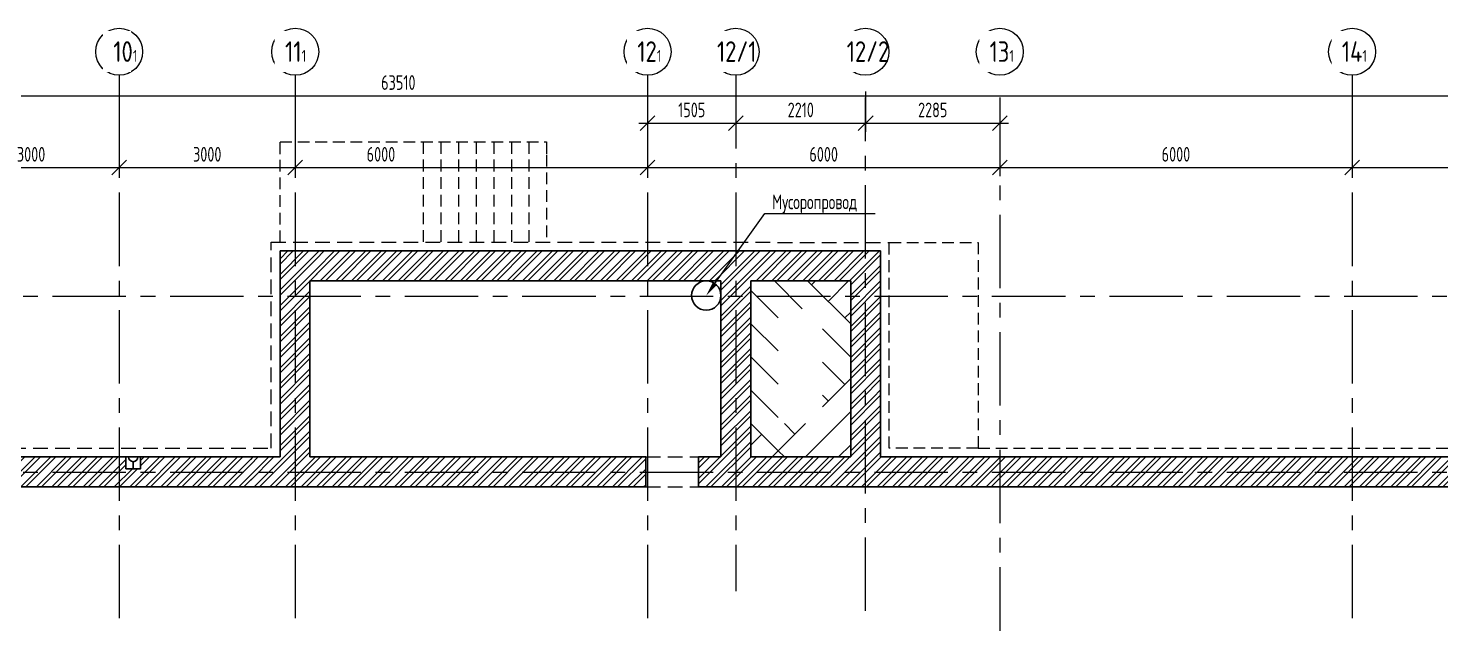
# Model space of a CAD drawing. Header units: millimetres. Extents: x -8689834 to 9419935, y 0 to 233063.
# Drawn here: x -327720 to -303662, y 125020 to 135163 of the extents above; entities that cross this region are included whole.
import ezdxf
from ezdxf import colors
from ezdxf.entities.mleader import LeaderData, LeaderLine
from ezdxf.math import Vec2, Vec3

# ---------------------------------------------------------------- set-up
doc = ezdxf.new("R2010")
doc.units = ezdxf.units.MM
doc.header["$MEASUREMENT"] = 0
for name, pattern in [('ADSK_Штриховая_ш2 п1', [3, 2, -1]), ('CENTER', [2, 1.25, -0.25, 0.25, -0.25]), ('TRATTEGGIATA', [0.75, 0.5, -0.25])]:
    doc.linetypes.add(name, pattern=pattern)
doc.layers.get('0').update_dxf_attribs({"color": 250, "lineweight": 9})
for name, color, linetype, lineweight in [('1 этаж тонкие линии!', 250, 'Continuous', 0), ('АР_Выноски АПР', 7, 'Continuous', 5), ('АР_МосжилНии_Стены', 127, 'Continuous', 30), ('АР_Оси', 195, 'Continuous', 9), ('АР_Оси размеры', 164, 'Continuous', 9), ('АР_тонкая линия', 250, 'Continuous', 0), ('АР_Штриховка кирпич', 250, 'Continuous', 9), ('Подвал', 250, 'Continuous', 30)]:
    doc.layers.add(name, color=color, linetype=linetype, lineweight=lineweight)
doc.styles.add('ISOCPEUR', font='isocpeur.ttf', dxfattribs={"width": 0.7})
doc.styles.add('ГОСТ 2.304', font='isocpeur.ttf', dxfattribs={"width": 0.7})
doc.dimstyles.new('СПДС', dxfattribs={"dimscale": 100, "dimtxt": 2.5, "dimasz": 2.5, "dimexe": 1.5, "dimexo": 0, "dimgap": 1, "dimtad": 1, "dimdec": 0, "dimrnd": 1, "dimtxsty": 'ГОСТ 2.304', "dimblk": 'OBLIQUE', "dimcen": 2.5, "dimdle": 1.5, "dimadec": 0, "dimazin": 2, "dimtfac": 0.75, "dimtdec": 0, "dimtmove": 1, "dimatfit": 3, "dimfxl": 1, "dimtolj": 1, "dimarcsym": 1})
pattern_1 = [(45, (-15289.27, 0), (-132.58252, 132.58252), []), (45, (-15200.88, 0), (-132.58252, 132.58252), [])]

# ---------------------------------------------------------------- blocks, each defined once
blk = doc.blocks.new('_Oblique')
at = {"color": 0, "linetype": 'ByBlock', "lineweight": -2}
blk.add_line((-0.5, -0.5), (0.5, 0.5), dxfattribs=at)
blk = doc.blocks.new('*D572')
at = {"layer": 'АР_Оси размеры', "color": 0, "lineweight": -2, "ltscale": 100, "transparency": 16777216}
for p, q in [((-329172, 133179), (-329172, 132641)), ((-326172, 133132), (-326172, 132641)), ((-329322, 132791), (-326022, 132791))]:
    blk.add_line(p, q, dxfattribs=at)
at = {"layer": 'АР_Оси размеры', "color": 0, "lineweight": -2, "ltscale": 100, "transparency": 16777216, "xscale": 250, "yscale": 250, "zscale": 250, "rotation": 180}
blk.add_blockref('_Oblique', (-329172, 132791), dxfattribs=at)
at = {"layer": 'АР_Оси размеры', "color": 0, "lineweight": -2, "ltscale": 100, "transparency": 16777216, "xscale": 250, "yscale": 250, "zscale": 250}
blk.add_blockref('_Oblique', (-326172, 132791), dxfattribs=at)
at = {"layer": 'АР_Оси размеры', "color": 0, "ltscale": 100, "transparency": 16777216, "insert": (-327672, 133016), "char_height": 250, "attachment_point": 5, "style": 'ГОСТ 2.304'}
blk.add_mtext('\\A1;3000', dxfattribs=at)
blk = doc.blocks.new('*D573')
at = {"layer": 'АР_Оси размеры', "color": 0, "lineweight": -2, "ltscale": 100, "transparency": 16777216}
for p, q in [((-326172, 133132), (-326172, 132641)), ((-323172, 133132), (-323172, 132641)), ((-326322, 132791), (-323022, 132791))]:
    blk.add_line(p, q, dxfattribs=at)
at = {"layer": 'АР_Оси размеры', "color": 0, "lineweight": -2, "ltscale": 100, "transparency": 16777216, "xscale": 250, "yscale": 250, "zscale": 250, "rotation": 180}
blk.add_blockref('_Oblique', (-326172, 132791), dxfattribs=at)
at = {"layer": 'АР_Оси размеры', "color": 0, "lineweight": -2, "ltscale": 100, "transparency": 16777216, "xscale": 250, "yscale": 250, "zscale": 250}
blk.add_blockref('_Oblique', (-323172, 132791), dxfattribs=at)
at = {"layer": 'АР_Оси размеры', "color": 0, "ltscale": 100, "transparency": 16777216, "insert": (-324672, 133016), "char_height": 250, "attachment_point": 5, "style": 'ГОСТ 2.304'}
blk.add_mtext('\\A1;3000', dxfattribs=at)
blk = doc.blocks.new('*D574')
at = {"layer": 'АР_Оси размеры', "color": 0, "lineweight": -2, "ltscale": 100, "transparency": 16777216}
for p, q in [((-323172, 133164), (-323172, 132641)), ((-317172, 133283), (-317172, 132641)), ((-323322, 132791), (-317022, 132791))]:
    blk.add_line(p, q, dxfattribs=at)
at = {"layer": 'АР_Оси размеры', "color": 0, "lineweight": -2, "ltscale": 100, "transparency": 16777216, "xscale": 250, "yscale": 250, "zscale": 250, "rotation": 180}
blk.add_blockref('_Oblique', (-323172, 132791), dxfattribs=at)
at = {"layer": 'АР_Оси размеры', "color": 0, "lineweight": -2, "ltscale": 100, "transparency": 16777216, "xscale": 250, "yscale": 250, "zscale": 250}
blk.add_blockref('_Oblique', (-317172, 132791), dxfattribs=at)
at = {"layer": 'АР_Оси размеры', "color": 0, "ltscale": 100, "transparency": 16777216, "insert": (-321713, 133016), "char_height": 250, "attachment_point": 5, "style": 'ГОСТ 2.304'}
blk.add_mtext('\\A1;6000', dxfattribs=at)
blk = doc.blocks.new('*D575')
at = {"layer": 'АР_Оси размеры', "color": 0, "lineweight": -2, "ltscale": 100, "transparency": 16777216}
for p, q in [((-311172, 133326), (-311172, 132641)), ((-317172, 133252), (-317172, 132641)), ((-317322, 132791), (-311022, 132791))]:
    blk.add_line(p, q, dxfattribs=at)
at = {"layer": 'АР_Оси размеры', "color": 0, "lineweight": -2, "ltscale": 100, "transparency": 16777216, "xscale": 250, "yscale": 250, "zscale": 250, "rotation": 180}
blk.add_blockref('_Oblique', (-317172, 132791), dxfattribs=at)
at = {"layer": 'АР_Оси размеры', "color": 0, "lineweight": -2, "ltscale": 100, "transparency": 16777216, "xscale": 250, "yscale": 250, "zscale": 250}
blk.add_blockref('_Oblique', (-311172, 132791), dxfattribs=at)
at = {"layer": 'АР_Оси размеры', "color": 0, "ltscale": 100, "transparency": 16777216, "insert": (-314172, 133016), "char_height": 250, "attachment_point": 5, "style": 'ГОСТ 2.304'}
blk.add_mtext('\\A1;6000', dxfattribs=at)
blk = doc.blocks.new('*D576')
at = {"layer": 'АР_Оси размеры', "color": 0, "lineweight": -2, "ltscale": 100, "transparency": 16777216}
for p, q in [((-311172, 133326), (-311172, 132641)), ((-305172, 133363), (-305172, 132641)), ((-311322, 132791), (-305022, 132791))]:
    blk.add_line(p, q, dxfattribs=at)
at = {"layer": 'АР_Оси размеры', "color": 0, "lineweight": -2, "ltscale": 100, "transparency": 16777216, "xscale": 250, "yscale": 250, "zscale": 250, "rotation": 180}
blk.add_blockref('_Oblique', (-311172, 132791), dxfattribs=at)
at = {"layer": 'АР_Оси размеры', "color": 0, "lineweight": -2, "ltscale": 100, "transparency": 16777216, "xscale": 250, "yscale": 250, "zscale": 250}
blk.add_blockref('_Oblique', (-305172, 132791), dxfattribs=at)
at = {"layer": 'АР_Оси размеры', "color": 0, "ltscale": 100, "transparency": 16777216, "insert": (-308172, 133016), "char_height": 250, "attachment_point": 5, "style": 'ГОСТ 2.304'}
blk.add_mtext('\\A1;6000', dxfattribs=at)
blk = doc.blocks.new('*D577')
at = {"layer": 'АР_Оси размеры', "color": 0, "lineweight": -2, "ltscale": 100, "transparency": 16777216}
for p, q in [((-305172, 133363), (-305172, 132641)), ((-299172, 133293), (-299172, 132641)), ((-305322, 132791), (-299022, 132791))]:
    blk.add_line(p, q, dxfattribs=at)
at = {"layer": 'АР_Оси размеры', "color": 0, "lineweight": -2, "ltscale": 100, "transparency": 16777216, "xscale": 250, "yscale": 250, "zscale": 250, "rotation": 180}
blk.add_blockref('_Oblique', (-305172, 132791), dxfattribs=at)
at = {"layer": 'АР_Оси размеры', "color": 0, "lineweight": -2, "ltscale": 100, "transparency": 16777216, "xscale": 250, "yscale": 250, "zscale": 250}
blk.add_blockref('_Oblique', (-299172, 132791), dxfattribs=at)
at = {"layer": 'АР_Оси размеры', "color": 0, "ltscale": 100, "transparency": 16777216, "insert": (-302172, 133016), "char_height": 250, "attachment_point": 5, "style": 'ГОСТ 2.304'}
blk.add_mtext('\\A1;6000', dxfattribs=at)
blk = doc.blocks.new('*D580')
at = {"layer": 'АР_Оси размеры', "color": 0, "lineweight": -2, "ltscale": 100, "transparency": 16777216}
for p, q in [((-317322, 133547), (-315517, 133547)), ((-317172, 133566), (-317172, 133397)), ((-315667, 133566), (-315667, 133397))]:
    blk.add_line(p, q, dxfattribs=at)
at = {"layer": 'АР_Оси размеры', "color": 0, "lineweight": -2, "ltscale": 100, "transparency": 16777216, "xscale": 250, "yscale": 250, "zscale": 250, "rotation": 180}
blk.add_blockref('_Oblique', (-317172, 133547), dxfattribs=at)
at = {"layer": 'АР_Оси размеры', "color": 0, "lineweight": -2, "ltscale": 100, "transparency": 16777216, "xscale": 250, "yscale": 250, "zscale": 250}
blk.add_blockref('_Oblique', (-315667, 133547), dxfattribs=at)
at = {"layer": 'АР_Оси размеры', "color": 0, "ltscale": 100, "transparency": 16777216, "insert": (-316420, 133772), "char_height": 250, "attachment_point": 5, "style": 'ГОСТ 2.304'}
blk.add_mtext('\\A1;1505', dxfattribs=at)
blk = doc.blocks.new('*D581')
at = {"layer": 'АР_Оси размеры', "color": 0, "lineweight": -2, "ltscale": 100, "transparency": 16777216}
for p, q in [((-313457, 134088), (-313457, 133397)), ((-315817, 133547), (-313307, 133547)), ((-315667, 133566), (-315667, 133397))]:
    blk.add_line(p, q, dxfattribs=at)
at = {"layer": 'АР_Оси размеры', "color": 0, "lineweight": -2, "ltscale": 100, "transparency": 16777216, "xscale": 250, "yscale": 250, "zscale": 250, "rotation": 180}
blk.add_blockref('_Oblique', (-315667, 133547), dxfattribs=at)
at = {"layer": 'АР_Оси размеры', "color": 0, "lineweight": -2, "ltscale": 100, "transparency": 16777216, "xscale": 250, "yscale": 250, "zscale": 250}
blk.add_blockref('_Oblique', (-313457, 133547), dxfattribs=at)
at = {"layer": 'АР_Оси размеры', "color": 0, "ltscale": 100, "transparency": 16777216, "insert": (-314562, 133772), "char_height": 250, "attachment_point": 5, "style": 'ГОСТ 2.304'}
blk.add_mtext('\\A1;2210', dxfattribs=at)
blk = doc.blocks.new('*D582')
at = {"layer": 'АР_Оси размеры', "color": 0, "lineweight": -2, "ltscale": 100, "transparency": 16777216}
for p, q in [((-313457, 134088), (-313457, 133397)), ((-311172, 133904), (-311172, 133397)), ((-313607, 133547), (-311022, 133547))]:
    blk.add_line(p, q, dxfattribs=at)
at = {"layer": 'АР_Оси размеры', "color": 0, "lineweight": -2, "ltscale": 100, "transparency": 16777216, "xscale": 250, "yscale": 250, "zscale": 250, "rotation": 180}
blk.add_blockref('_Oblique', (-313457, 133547), dxfattribs=at)
at = {"layer": 'АР_Оси размеры', "color": 0, "lineweight": -2, "ltscale": 100, "transparency": 16777216, "xscale": 250, "yscale": 250, "zscale": 250}
blk.add_blockref('_Oblique', (-311172, 133547), dxfattribs=at)
at = {"layer": 'АР_Оси размеры', "color": 0, "ltscale": 100, "transparency": 16777216, "insert": (-312315, 133772), "char_height": 250, "attachment_point": 5, "style": 'ГОСТ 2.304'}
blk.add_mtext('\\A1;2285', dxfattribs=at)
blk = doc.blocks.new('*D583')
at = {"layer": 'АР_Оси размеры', "color": 0, "lineweight": -2, "ltscale": 100, "transparency": 16777216}
for p, q in [((-353322, 134013), (-289512, 134013)), ((-353172, 134013), (-353172, 134163)), ((-289662, 134013), (-289662, 134163))]:
    blk.add_line(p, q, dxfattribs=at)
at = {"layer": 'АР_Оси размеры', "color": 0, "lineweight": -2, "ltscale": 100, "transparency": 16777216, "xscale": 250, "yscale": 250, "zscale": 250, "rotation": 180}
blk.add_blockref('_Oblique', (-353172, 134013), dxfattribs=at)
at = {"layer": 'АР_Оси размеры', "color": 0, "lineweight": -2, "ltscale": 100, "transparency": 16777216, "xscale": 250, "yscale": 250, "zscale": 250}
blk.add_blockref('_Oblique', (-289662, 134013), dxfattribs=at)
at = {"layer": 'АР_Оси размеры', "color": 0, "ltscale": 100, "transparency": 16777216, "insert": (-321417, 134238), "char_height": 250, "attachment_point": 5, "style": 'ГОСТ 2.304'}
blk.add_mtext('\\A1;63510', dxfattribs=at)

msp = doc.modelspace()

# ---------------------------------------------------------------- hatches: boundary and pattern name
at = {"layer": '1 этаж тонкие линии!', "ltscale": 100, "transparency": 33554559}
h = msp.add_hatch(dxfattribs=at)
h.set_pattern_fill('AR-PARQ1', scale=200, angle=45, style=0)
h.set_pattern_definition([(135, (-16265.2, 60081), (-3394.113, 0), [2400, -2400]), (135, (-15982.3, 60363.8), (-3394.113, 0), [2400, -2400]), (135, (-15699.5, 60646.7), (-3394.113, 0), [2400, -2400]), (135, (-15416.6, 60929.5), (-3394.113, 0), [2400, -2400]), (135, (-15133.8, 61212.4), (-3394.113, 0), [2400, -2400]), (135, (-14851, 61495.2), (-3394.113, 0), [2400, -2400]), (135, (-14568, 61778), (-3394.113, 0), [2400, -2400]), (45, (-17962.2, 61778), (3394.113, 0), [2400, -2400]), (45, (-18245, 62061), (3394.113, 0), [2400, -2400]), (45, (-18528, 62343.7), (3394.113, 0), [2400, -2400]), (45, (-18810.7, 62626.6), (3394.113, 0), [2400, -2400]), (45, (-19093.6, 62909.4), (3394.113, 0), [2400, -2400]), (45, (-19376.4, 63192.3), (3394.113, 0), [2400, -2400]), (45, (-19659.3, 63475), (3394.113, 0), [2400, -2400])])
h.paths.add_polyline_path([(-314949.21, 130386.005), (-314192.911, 130386.005), (-314192.911, 128428.118), (-314949.21, 128428.118)], flags=16)
h.paths.add_polyline_path([(-315412.071, 130860.682), (-313712.071, 130860.682), (-313712.071, 127860.682), (-315412.071, 127860.682)])
at = {"layer": 'АР_Штриховка кирпич', "ltscale": 100}
h = msp.add_hatch(dxfattribs=at)
h.set_pattern_fill('ANSI32', color=256, scale=500)
h.set_pattern_definition(pattern_1)
h.paths.add_polyline_path([(-322802.071, 131370.682), (-323432.071, 131370.682), (-323432.071, 127860.682), (-323932.071, 127860.682), (-323932.071, 127350.682), (-317202.732, 127350.682), (-317202.732, 127860.682), (-322922.071, 127860.682), (-322922.071, 130860.682), (-322802.071, 130860.682)])
h = msp.add_hatch(dxfattribs=at)
h.set_pattern_fill('ANSI32', color=256, scale=500)
h.set_pattern_definition(pattern_1)
h.paths.add_polyline_path([(-313815.156, 128908.576), (-313852.173, 128908.576)], flags=17)
h.paths.add_polyline_path([(-313202.071, 128879.925), (-313712.071, 128879.925), (-313712.071, 127860.682), (-315412.071, 127860.682), (-315412.071, 130860.682), (-313712.071, 130860.682), (-313712.071, 128879.516), (-313202.071, 128880.333), (-313202.071, 131370.682), (-322816.788, 131370.682), (-322816.788, 130860.682), (-315922.071, 130860.682), (-315922.071, 127860.682), (-316302.362, 127860.682), (-316302.362, 127350.682), (-315691.479, 127350.682), (-297123.137, 127350.682), (-297123.137, 127741.769), (-297067.071, 127741.769), (-297067.071, 127860.682), (-313202.071, 127860.682)])
h = msp.add_hatch(dxfattribs=at)
h.set_pattern_fill('ANSI32', color=256, scale=500)
h.set_pattern_definition(pattern_1)
h.paths.add_polyline_path([(-325806.91, 127661.128), (-326057.232, 127661.128), (-326057.232, 127860.682), (-331912.071, 127860.682), (-331912.071, 128145.858), (-332422.071, 128145.858), (-332422.071, 127350.682), (-323916.382, 127350.682), (-323916.382, 127860.682), (-325806.91, 127860.682)])

# ---------------------------------------------------------------- linework, layer by layer
at = {"linetype": 'TRATTEGGIATA', "ltscale": 500}
for p, q in [((-323580.947, 128010.682), (-323580.947, 131520.683)), ((-323580.947, 131520.683), (-313054.248, 131515.623)), ((-331764.248, 128010.683), (-323580.947, 128010.682)), ((-317202.732, 127860.682), (-316302.362, 127860.682)), ((-317202.732, 127350.682), (-316303.243, 127350.682))]:
    msp.add_line(p, q, dxfattribs=at)
at = {"lineweight": 30, "ltscale": 500}
msp.add_circle((-316171.871, 130610.682), 250, dxfattribs=at)
at = {"layer": 'АР_МосжилНии_Стены', "ltscale": 100}
for p, q in [((-323432.071, 131370.682), (-322802.071, 131370.682)), ((-323432.071, 131370.682), (-313202.071, 131370.682)), ((-323432.071, 131370.682), (-323432.071, 127860.682)), ((-313202.071, 131370.682), (-313202.071, 128509.545)), ((-322922.071, 130860.682), (-322802.071, 130860.682)), ((-322922.071, 130860.682), (-315922.071, 130860.682)), ((-322922.071, 130860.682), (-322922.071, 127860.682)), ((-315922.071, 130860.682), (-315922.071, 127860.682)), ((-315412.071, 130860.682), (-313712.071, 130860.682)), ((-315412.071, 130860.682), (-315412.071, 127860.682)), ((-313712.071, 130860.682), (-313712.071, 128509.545)), ((-313712.071, 128908.576), (-313712.071, 127860.682)), ((-313202.071, 128908.576), (-313202.071, 127860.682)), ((-331912.071, 127860.682), (-323842.264, 127860.682)), ((-323997.071, 127860.682), (-323432.071, 127860.682)), ((-322922.071, 127860.682), (-317202.732, 127860.682)), ((-317202.732, 127860.682), (-317202.732, 127350.682)), ((-316302.362, 127860.682), (-315922.071, 127860.682)), ((-316302.362, 127860.682), (-316302.362, 127350.682)), ((-315412.071, 127860.682), (-313712.071, 127860.682)), ((-313202.071, 127860.682), (-299711.489, 127860.682)), ((-332422.071, 127350.682), (-323907.264, 127350.682)), ((-323932.071, 127350.682), (-322922.071, 127350.682)), ((-322922.071, 127350.682), (-317202.732, 127350.682)), ((-316302.362, 127350.682), (-299776.489, 127350.682))]:
    msp.add_line(p, q, dxfattribs=at)
msp.add_lwpolyline([(-325806.91, 127860.682), (-326057.232, 127860.682), (-326057.232, 127661.128), (-325806.91, 127661.128)], close=True, dxfattribs=at)
at = {"layer": 'АР_Оси', "linetype": 'CENTER', "ltscale": 1000}
for p, q in [((-326172.071, 134363.151), (-326172.071, 78630.803)), ((-323172.071, 134363.151), (-323172.071, 78630.803)), ((-317172.071, 134363.151), (-317172.071, 78630.803)), ((-315667.071, 134363.151), (-315667.071, 125575.557)), ((-305172.071, 134363.151), (-305172.071, 78630.803)), ((-313457.071, 125238.755), (-313457.071, 133983.498)), ((-311172.071, 133984.949), (-311172.071, 78252.6)), ((-359305.765, 130600.682), (-276127.363, 130600.682)), ((-359305.765, 127600.682), (-276127.363, 127600.682))]:
    msp.add_line(p, q, dxfattribs=at)
at = {"layer": 'АР_Оси', "ltscale": 0.5}
for centre in [(-326172.071, 134763.151), (-323172.071, 134763.151), (-317172.071, 134763.151), (-315672.071, 134763.151), (-313462.071, 134763.151), (-311172.071, 134763.151), (-305172.071, 134763.151)]:
    msp.add_circle(centre, 400, dxfattribs=at)
at = {"layer": 'АР_тонкая линия', "linetype": 'ADSK_Штриховая_ш2 п1', "ltscale": 100}
for p, q in [((-320992.211, 133225.623), (-320992.211, 131519.438)), ((-320692.211, 133225.623), (-320692.211, 131519.438)), ((-320392.211, 133225.623), (-320392.211, 131519.438)), ((-320092.211, 133225.623), (-320092.211, 131519.438)), ((-319792.211, 133225.623), (-319792.211, 131519.438)), ((-319492.211, 133225.623), (-319492.211, 131519.438)), ((-319192.211, 133225.623), (-319192.211, 131519.438)), ((-318892.211, 133005.623), (-318892.211, 131519.438)), ((-311541.532, 128010.682), (-295352.117, 128010.682))]:
    msp.add_line(p, q, dxfattribs=at)
msp.add_lwpolyline([(-323430.875, 131520.61), (-323430.947, 133225.623), (-318892.211, 133225.623), (-318892.211, 133005.623)], dxfattribs=at)
msp.add_lwpolyline([(-313054.248, 131515.623), (-311541.532, 131515.623), (-311541.532, 128010.682), (-313054.248, 128010.682)], close=True, dxfattribs=at)
at = {"layer": 'Подвал', "ltscale": 100}
msp.add_line((-325932.071, 127779.952), (-325932.071, 127661.128), dxfattribs=at)
msp.add_arc((-325932.071, 127860.682), 80.73, 180, 0, dxfattribs=at)

# ---------------------------------------------------------------- dimensions: what is measured, and where the dimension line sits
at = {"layer": 'АР_Оси размеры', "ltscale": 100}
for base, p1, p2, picture, middle in [((-313457.071, 133546.651), (-315667.071, 133565.972), (-313457.071, 134087.636), '*D581', (-314562.071, 133771.651)), ((-311172.071, 133546.651), (-313457.071, 134087.636), (-311172.071, 133904.087), '*D582', (-312314.571, 133771.651)), ((-315667.071, 133546.651), (-317172.071, 133565.972), (-315667.071, 133565.972), '*D580', (-316419.571, 133771.651)), ((-311172.071, 132790.784), (-317172.071, 133251.979), (-311172.071, 133326.442), '*D575', (-314172.071, 133015.784)), ((-305172.071, 132790.784), (-311172.071, 133326.442), (-305172.071, 133363.446), '*D576', (-308172.071, 133015.784)), ((-299172.071, 132790.784), (-305172.071, 133363.446), (-299172.071, 133292.762), '*D577', (-302172.071, 133015.784)), ((-326172.071, 132790.784), (-329172.071, 133178.637), (-326172.071, 133132.362), '*D572', (-327672.071, 133015.784)), ((-323172.071, 132790.784), (-326172.071, 133132.362), (-323172.071, 133132.496), '*D573', (-324672.071, 133015.784))]:
    dim = msp.add_linear_dim(base=base, p1=p1, p2=p2, dimstyle='СПДС', dxfattribs=at)
    dim.commit()
    dim.dimension.update_dxf_attribs({"geometry": picture, "text_midpoint": middle})
dim = msp.add_linear_dim(base=(-317172.071, 132790.784), p1=(-323172.071, 133163.629), p2=(-317172.071, 133283.112), dimstyle='СПДС', dxfattribs=at)
dim.commit()
dim.dimension.update_dxf_attribs({"geometry": '*D574', "text_midpoint": (-321713.499, 132790.784), "dimtype": 160})

# ---------------------------------------------------------------- leaders
at = {"layer": 'АР_Выноски АПР'}
ml = msp.add_multileader_mtext('Standard', dxfattribs=at)
ml.set_content('Мусоропровод', color=256, style='ISOCPEUR')
ml.set_leader_properties()
ml.build(insert=Vec2(0, 0))
ml.multileader.update_dxf_attribs({"text_left_attachment_type": 6, "text_right_attachment_type": 6, "dogleg_length": 100, "arrow_head_size": 250})
ctx = ml.context
ctx.base_point, ctx.char_height, ctx.arrow_head_size, ctx.landing_gap_size, ctx.plane_origin = Vec3(-315075.509, 132005.753), 250, 250, 25, Vec3(-309404.398, 141817.146)
ctx.left_attachment, ctx.right_attachment = 6, 6
notes = []
notes.append((ctx, [(0, (1, 1, 0), (-315175.509, 132005.753), (1, 0), 100, [(2, [(-316171.871, 130610.682)], 0, [])])]))
ctx.mtext.insert, ctx.mtext.width, ctx.mtext.defined_height, ctx.mtext.flow_direction = Vec3(-315050.509, 132330.753), 3796.67345, 12.17, 5
for ctx, leaders in notes:
    for number, flags, end, landing, length, lines in leaders:
        leader = LeaderData()
        leader.index, (leader.has_last_leader_line, leader.has_dogleg_vector, leader.attachment_direction) = number, flags
        leader.last_leader_point, leader.dogleg_vector, leader.dogleg_length = Vec3(end), Vec3(landing), length
        for number, points, colour, breaks in lines:
            line = LeaderLine()
            line.index, line.vertices, line.color, line.breaks = number, Vec3.list(points), colors.encode_raw_color(colour), breaks
            leader.lines.append(line)
        ctx.leaders.append(leader)

# ---------------------------------------------------------------- next in the draw order: texts
at = {"layer": 'АР_Оси', "char_height": 350, "width": 123.86708, "attachment_point": 1, "line_spacing_factor": 1.149209, "style": 'ГОСТ 2.304', "bg_fill": 2}
for s, insert in [('{\\W0.8;10\\H0.57143x;1}', (-326271.892, 134940.93)), ('{\\W0.8;11\\H0.57143x;1}', (-323346.167, 134940.93)), ('{\\W0.8;12\\H0.57143x;1}', (-317346.167, 134940.93)), ('{\\W0.8;12/1}', (-315989.776, 134940.93)), ('{\\W0.8;12/2}', (-313779.776, 134940.93))]:
    msp.add_mtext(s, dxfattribs=dict(at, insert=insert))
at = {"layer": 'АР_Оси', "ltscale": 0.5, "char_height": 350, "width": 123.86708, "attachment_point": 1, "line_spacing_factor": 1.149209, "style": 'ГОСТ 2.304', "bg_fill": 2}
for s, insert in [('{\\W0.8;13\\H0.57143x;1}', (-311346.167, 134940.93)), ('{\\W0.8;14\\H0.57143x;1}', (-305346.167, 134940.93))]:
    msp.add_mtext(s, dxfattribs=dict(at, insert=insert))

# ---------------------------------------------------------------- next in the draw order: dimensions: what is measured, and where the dimension line sits
at = {"layer": 'АР_Оси размеры', "ltscale": 100}
dim = msp.add_linear_dim(base=(-289662.071, 134013.151), p1=(-353172.071, 134013.151), p2=(-289662.071, 134013.151), dimstyle='СПДС', dxfattribs=at)
dim.commit()
dim.dimension.update_dxf_attribs({"geometry": '*D583', "text_midpoint": (-321417.071, 134238.151)})

doc.saveas('drawing.dxf')
